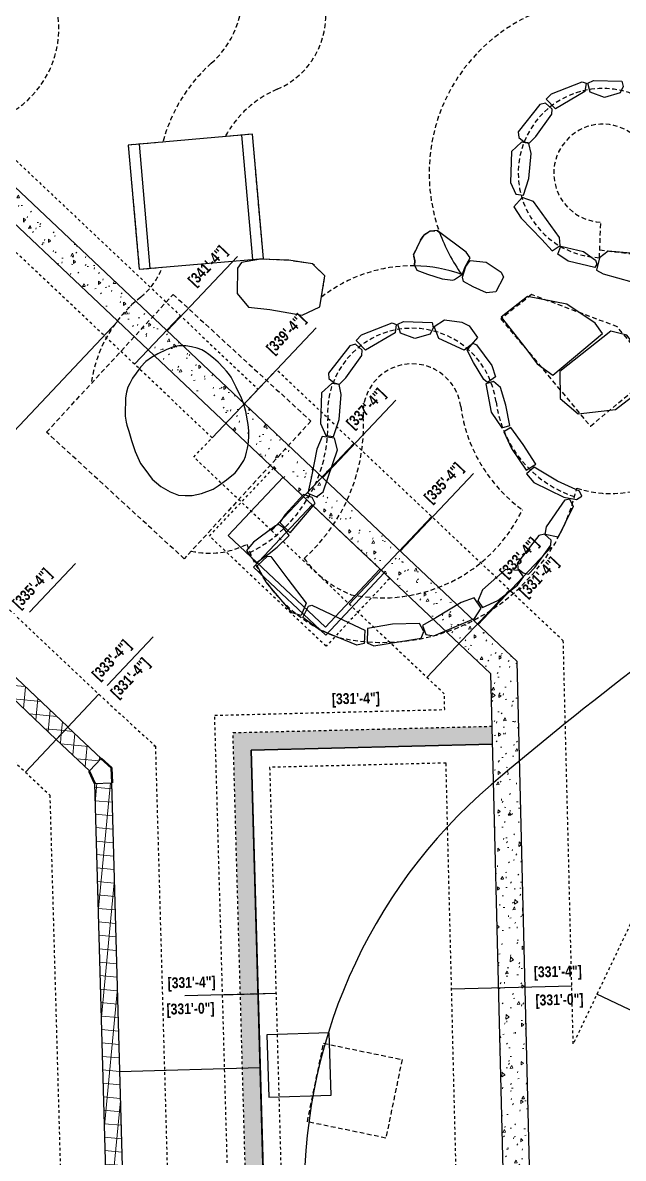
# Model space of a CAD drawing. Header units: feet. Extents: x -128 to 1593, y 35 to 1363.
# Drawn here: x 803.34 to 825.81, y 641.73 to 684.22 of the extents above; entities that cross this region are included whole.
import ezdxf

# ---------------------------------------------------------------- set-up
doc = ezdxf.new("R2010")
doc.units = ezdxf.units.FT
doc.header["$LTSCALE"] = 0.7
doc.header["$MEASUREMENT"] = 0
for name, pattern in [('Dash', [0.25, 0.125, -0.125]), ('HIDDEN', [0.375, 0.25, -0.125]), ('Hidden 1_16_', [0.09375, 0.0625, -0.03125])]:
    doc.linetypes.add(name, pattern=pattern)
for name, color, linetype in [('A-DETL', 250, 'Continuous'), ('A-DETL-WIDE', 250, 'Continuous'), ('A-FLOR', 250, 'Continuous'), ('A-WALL', 250, 'Continuous'), ('A-WALL-HDLN', 250, 'Hidden 1_16_'), ('A-WALL-PATT', 250, 'Continuous'), ('G-ANNO-DIMS', 250, 'Continuous'), ('L-FOUNDATION-SPREAD', 250, 'HIDDEN'), ('L-PVMT', 250, 'Continuous'), ('L-STONE', 250, 'Continuous'), ('S-FNDN', 250, 'Dash'), ('S-FNDN-Steps', 6, 'Continuous')]:
    doc.layers.add(name, color=color, linetype=linetype)
doc.layers.add('L-NONPLOT', color=250, linetype='Continuous', plot=False)
doc.styles.add('Century Gothic_B', font='GOTHICB.TTF', dxfattribs={"width": 0.84, "height": 4.875})
pattern_1 = [(89.55855, (953.2915, 661.1728), (0.9487296, 0.6534597), [0.12, -1.32]), (34.55855, (953.2915, 661.1728), (-0.937661, 0.786472), [0.096, -1.056]), (140.00955, (953.3706, 661.2273), (0.01107, 1.439949), [0.102, -1.121833]), (85.7425, (953.0877, 661.4195), (1.485176, 0.883347), [0.18, -1.98]), (136.1945, (953.2115, 661.4931), (0.160366, 2.154064), [0.153, -1.68275]), (30.7425, (953.0877, 661.4195), (0.160365, 2.154005), [0.144, -1.584]), (60.55855, (953.262, 661.4597), (1.146581, 0.1115755), [0.12, -1.32]), (5.55855, (953.262, 661.4597), (-0.438808, 1.142451), [0.096, -1.056]), (111.00955, (953.3575, 661.469), (0.707783, 1.254041), [0.102, -1.121833]), (77.05855, (953.2915, 661.1728), (-0.3242466, 0.4230286), [0.0528, -0.9904167, 0.0528, -1.0191667, -1.06]), (77.05855, (953.2915, 661.1728), (-0.3242466, 0.4230286), [-2.1151667, 0.0528, -1.0071667]), (47.05855, (953.2915, 661.1728), (-0.0774194, 0.754605), [0.0528, -0.5584167, 0.0528, -0.9664167, -0.404]), (47.05855, (953.2915, 661.1728), (-0.0774194, 0.754605), [-1.6304167, 0.0528, -0.3511667]), (7.05855, (953.0164, 660.94555), (0.6814879, 0.5161555), [0.0528, -0.3471667, 0.0528, -1.1951667, -1.656]), (7.05855, (953.0164, 660.94555), (0.6814879, 0.5161555), [-1.648, 0.0528, -1.6031667]), (357.05855, (952.893, 660.84366), (0.617396, 0.7177637), [0.0528, -0.4671667, 0.0528, -0.776, -1.176]), (357.05855, (952.893, 660.84366), (0.617396, 0.7177637), [-1.348833, 0.0528, -1.123167])]
pattern_2 = [(84.55855, (953.2915, 661.1728), (-0.4977468, 0.0474143), []), (174.55855, (953.2915, 661.1728), (-0.0474143, -0.4977468), [])]

# ---------------------------------------------------------------- blocks, each defined once
blk = doc.blocks.new('Basic Wall _ CMU - 8_ - ___-2230463-Public Restroom Foundation Plan')
at = {"layer": 'A-WALL-HDLN'}
for p, q in [((-1314.5, 1515.53), (-1314.43, 1515.54)), ((-1314.43, 1515.54), (-1314.5, 1515.53)), ((-1306.93, 1516.47), (-1306.99, 1516.46)), ((-1306.99, 1516.46), (-1306.93, 1516.47)), ((-1306.93, 1516.47), (-1306.93, 1516.47))]:
    blk.add_line(p, q, dxfattribs=at)
blk = doc.blocks.new('Basic Wall _ CMU - 8_ - ___-2450956-Public Restroom Foundation Plan')
at = {"layer": 'A-WALL'}
for p, q in [((-1460.69, 1480.55), (-1460.68, 1480.56)), ((-1465.87, 1471.78), (-1465.73, 1472.01)), ((-1550.63, 1386.06), (-1550.67, 1386.04))]:
    blk.add_line(p, q, dxfattribs=at)
at = {"layer": 'A-WALL', "flags": 128}
blk.add_lwpolyline([(-1523.02, 1411.09), (-1517.31, 1415.26), (-1510.66, 1420.53), (-1504.23, 1426.06), (-1498.03, 1431.84), (-1493.04, 1436.88)], dxfattribs=at)
at = {"layer": 'A-WALL'}
for radius, start, end in [(212.03, 342.1148, 344.4549), (212.03, 339.5395, 341.3715), (212.03, 337.4323, 338.3642), (212.03, 334.7331, 335.4845), (212.03, 332.0223, 332.6747), (212.03, 329.2823, 329.8934), (212.03, 325.5544, 327.1265), (212.03, 322.9796, 324.3678), (219.66, 324.9252, 325.2698), (212.03, 320.4, 321.6141), (219.66, 322.0506, 322.5747), (212.03, 317.8122, 318.8637), (219.66, 319.3767, 319.8797), (212.03, 315.3073, 316.1155), (219.66, 316.7569, 317.1846), (212.03, 312.6062, 313.3689), (212.03, 309.905, 310.6233), (219.66, 313.9892, 314.4895), (219.66, 311.2869, 311.5335), (212.03, 307.2038, 307.8784), (219.66, 309.1211, 309.8502), (212.03, 304.3368, 305.134), (219.66, 306.4261, 307.1463), (212.03, 301.5889, 302.39), (212.03, 303.2126, 303.3318), (219.66, 303.731, 304.2644), (212.03, 298.2431, 299.6462), (212.03, 300.4521, 300.7732), (212.03, 295.687, 296.9024), (219.66, 301.0359, 301.4568), (212.03, 293.16, 294.1587), (212.03, 287.7865, 288.671), (212.03, 290.4733, 291.4149), (219.66, 292.9507, 293.1276), (212.03, 254.6372, 255.725), (212.03, 256.1595, 256.9803), (212.03, 257.7374, 258.4722), (212.03, 282.3483, 283.1827), (212.03, 285.0996, 285.927), (219.66, 290.2556, 290.4394), (212.03, 258.9363, 259.5332), (212.03, 260.2512, 261.2191), (212.03, 263.002, 263.9656), (212.03, 265.7021, 266.7119), (212.03, 268.4021, 269.4577), (212.03, 271.1021, 272.2033), (212.03, 272.8005, 273.6162), (212.03, 273.9194, 274.9486), (212.03, 275.5699, 276.1674), (212.03, 277.0778, 277.6935), (212.03, 278.3382, 278.7252), (212.03, 279.7517, 280.4383), (212.03, 281.1056, 281.2951), (219.66, 284.8654, 285.0623), (219.66, 287.5605, 287.751), (219.66, 261.7616, 261.9607), (219.66, 279.4751, 279.691), (219.66, 282.1702, 282.3046), (219.66, 264.4748, 264.6563), (219.66, 267.1912, 267.3521), (219.66, 269.9122, 270.0479), (219.66, 276.7799, 276.9784)]:
    blk.add_arc((-1645.74, 1584.06), radius, start, end, dxfattribs=at)
at = {"layer": 'A-WALL-HDLN'}
blk.add_line((-1631.77, 1364.84), (-1631.79, 1364.84), dxfattribs=at)
for radius, start, end in [(219.66, 341.4245, 342.0777), (219.66, 338.9043, 339.4702), (219.66, 336.1746, 337.2972), (212.03, 335.9447, 336.1486), (212.03, 333.0224, 333.4658), (219.66, 333.4908, 334.5636), (212.03, 330.1729, 330.7576), (219.66, 330.8072, 331.7953), (212.03, 327.3601, 328.0031), (219.66, 328.1237, 328.9385), (212.03, 324.5685, 324.7619), (219.66, 325.2946, 325.5293), (212.03, 321.79, 321.9647), (219.66, 322.5989, 322.9508), (212.03, 319.0203, 319.3184), (219.66, 319.9032, 320.3651), (212.03, 316.2566, 316.7129), (219.66, 317.2075, 317.7691), (212.03, 313.4972, 313.9506), (219.66, 314.5119, 315.2186), (212.03, 310.741, 311.2495), (212.03, 307.9871, 308.5485), (219.66, 308.7068, 309.0991), (212.03, 305.2351, 305.8474), (212.03, 302.4843, 303.1842), (219.66, 305.8825, 306.4035), (212.03, 299.7346, 300.4231), (219.66, 303.363, 303.7079), (212.03, 296.9857, 297.6611), (219.66, 300.7993, 301.0122), (212.03, 291.4895, 291.837), (212.03, 294.2374, 294.7329), (219.66, 297.869, 298.2187), (212.03, 288.7419, 289.1486), (219.66, 294.8223, 295.6208), (212.03, 255.7693, 256.1165), (212.03, 283.2472, 283.7728), (212.03, 285.9945, 286.4606), (219.66, 289.2097, 290.2291), (219.66, 291.9037, 292.925), (212.03, 258.518, 258.8946), (212.03, 261.2664, 261.6521), (212.03, 264.0146, 264.3533), (212.03, 266.7625, 267.0547), (212.03, 269.5103, 269.7566), (212.03, 272.2579, 272.7641), (212.03, 275.0053, 275.5344), (212.03, 277.7526, 278.3036), (212.03, 280.4999, 281.0717), (219.66, 286.517, 287.5332), (219.66, 257.0164, 257.6823), (219.66, 259.5972, 260.2182), (219.66, 278.7592, 279.4451), (219.66, 281.3386, 282.1412), (219.66, 283.8252, 284.8372), (219.66, 262.0111, 262.9748), (219.66, 264.7097, 265.6755), (219.66, 267.4087, 268.3762), (219.66, 270.1082, 271.0768), (219.66, 276.1953, 276.7489)]:
    blk.add_arc((-1645.74, 1584.06), radius, start, end, dxfattribs=at)

msp = doc.modelspace()

# ---------------------------------------------------------------- hatches: boundary and pattern name
at = {"layer": 'A-WALL', "true_color": 0x000000, "transparency": 33554457}
h = msp.add_hatch(color=18, dxfattribs=at)
h.dxf.hatch_style = 1
h.paths.add_polyline_path([(820.896088, 657.894644), (811.209229, 657.654716), (811.484102, 647.856136), (812.150506, 647.87483), (811.894389, 657.004815), (820.912505, 657.228179)])
h.paths.add_polyline_path([(812.150506, 647.87483), (811.484102, 647.856136), (811.815103, 636.056734), (812.481507, 636.075428)])
at = {"layer": 'A-WALL-PATT', "lineweight": 20}
h = msp.add_hatch(dxfattribs=at)
h.set_pattern_fill('FP1_1', color=256, scale=0.083333, angle=39.5585463, style=0, pattern_type=2)
h.set_pattern_definition(pattern_1)
h.paths.add_polyline_path([(808.037907, 671.984348), (808.724533, 672.711359), (796.558936, 684.201178), (795.145225, 684.160865), (807.448239, 672.54126)])
h = msp.add_hatch(dxfattribs=at)
h.set_pattern_fill('FP1_1', color=256, scale=0.083333, angle=39.5585463, style=0, pattern_type=2)
h.set_pattern_definition(pattern_1)
h.paths.add_polyline_path([(810.944347, 669.236523), (811.631348, 669.96318), (808.72472, 672.711182), (808.03772, 671.984525), (810.66392, 669.501646)])
h = msp.add_hatch(dxfattribs=at)
h.set_pattern_fill('FP1_1', color=256, scale=0.083333, angle=39.5585463, style=0, pattern_type=2)
h.set_pattern_definition(pattern_1)
h.paths.add_polyline_path([(813.850975, 666.488521), (814.537976, 667.215178), (811.631348, 669.96318), (810.944347, 669.236523), (812.380184, 667.879045)])
h = msp.add_hatch(dxfattribs=at)
h.set_pattern_fill('FP1_1', color=256, scale=0.083333, angle=39.5585463, style=0, pattern_type=2)
h.set_pattern_definition(pattern_1)
h.paths.add_polyline_path([(816.757603, 663.740519), (817.444603, 664.467176), (814.537976, 667.215178), (813.850975, 666.488521), (814.469853, 665.903418)])
h = msp.add_hatch(dxfattribs=at)
h.set_pattern_fill('FP1_1', color=256, scale=0.083333, angle=39.5585463, style=0, pattern_type=2)
h.set_pattern_definition(pattern_1)
h.paths.add_polyline_path([(819.66423, 660.992517), (820.351231, 661.719174), (817.444603, 664.467176), (816.757603, 663.740519), (817.311805, 663.216562)])
h = msp.add_hatch(dxfattribs=at)
h.set_pattern_fill('FP1_1', color=256, scale=0.083333, angle=39.5585463, style=0, pattern_type=2)
h.set_pattern_definition(pattern_1)
h.paths.add_polyline_path([(821.871486, 658.905719), (821.836779, 660.314697), (820.351231, 661.719174), (819.66423, 660.992517), (821.632909, 659.131277)])
h = msp.add_hatch(dxfattribs=at)
h.set_pattern_fill('FP1_2', color=256, scale=0.083333, angle=39.5585463, style=0, pattern_type=2)
h.set_pattern_definition(pattern_2)
h.paths.add_polyline_path([(804.595294, 657.40443), (805.031588, 657.866385), (802.123546, 660.61289), (801.687252, 660.150935), (804.585695, 657.413496)])
h = msp.add_hatch(dxfattribs=at)
h.set_pattern_fill('FP1_1', color=256, scale=0.083333, angle=39.5585463, style=0, pattern_type=2)
h.set_pattern_definition(pattern_1)
h.paths.add_polyline_path([(822.137176, 648.119668), (821.871486, 658.905719), (820.847332, 659.873982), (821.137479, 648.095043)])
h = msp.add_hatch(dxfattribs=at)
h.set_pattern_fill('FP1_2', color=256, scale=0.083333, angle=39.5585463, style=0, pattern_type=2)
h.set_pattern_definition(pattern_2)
h.paths.add_polyline_path([(805.841465, 656.225636), (806.277759, 656.687591), (805.990438, 656.959232), (805.031392, 657.865939), (804.594861, 657.404209), (805.784668, 656.279334)])
h = msp.add_hatch(dxfattribs=at)
h.set_pattern_fill('FP1_2', color=256, scale=0.083333, angle=39.5585463, style=0, pattern_type=2)
h.set_pattern_definition(pattern_2)
h.paths.add_polyline_path([(807.093117, 640.311354), (806.659368, 655.773462), (806.036456, 655.756657), (806.023386, 655.784714), (806.632196, 634.211206), (807.257032, 634.228734)])
h.paths.add_polyline_path([(805.990438, 656.959232), (806.277759, 656.687591), (806.006126, 656.399982), (806.277759, 656.687591)])
h = msp.add_hatch(dxfattribs=at)
h.set_pattern_fill('FP1_1', color=256, scale=0.083333, angle=39.5585463, style=0, pattern_type=2)
h.set_pattern_definition(pattern_1)
h.paths.add_polyline_path([(822.572669, 628.18912), (822.137176, 648.119668), (821.137479, 648.095043), (821.618433, 628.570026), (821.591974, 627.494138)])

# ---------------------------------------------------------------- linework, layer by layer
at = {"layer": 'A-DETL', "lineweight": 25}
for p, q in [((811.573562, 669.902058), (814.321564, 672.808686)), ((804.5641, 657.371402), (805.000636, 657.833136)), ((806.962208, 644.977943), (812.210864, 645.127885))]:
    msp.add_line(p, q, dxfattribs=at)
at = {"layer": 'A-DETL', "lineweight": 50}
msp.add_line((805.825752, 656.208999), (806.036911, 655.75568), dxfattribs=at)
at = {"layer": 'A-DETL', "lineweight": 25}
msp.add_lwpolyline([(814.172224, 666.184803), (811.981471, 663.84788), (814.67763, 661.301776), (816.866934, 663.637154)], close=True, dxfattribs=at)
at = {"layer": 'A-DETL', "lineweight": 50}
msp.add_lwpolyline([(806.690566, 655.774353), (806.655526, 656.343214), (806.27373, 656.683325)], dxfattribs=at)
at = {"layer": 'A-DETL-WIDE'}
for points in [[(805.031392, 657.865939), (806.277759, 656.687591), (805.841465, 656.225636), (804.594861, 657.404209)], [(806.024166, 655.755316), (806.659368, 655.773462), (807.263739, 634.229086), (806.628581, 634.210941)]]:
    msp.add_lwpolyline(points, dxfattribs=at)
at = {"layer": 'A-FLOR'}
msp.add_line((816.712477, 663.777007), (816.715546, 663.78028), dxfattribs=at)
msp.add_lwpolyline([(812.484285, 635.742042), (811.884698, 657.004575), (820.902829, 657.22794)], dxfattribs=at)
msp.add_lwpolyline([(814.809264, 646.417053), (812.476882, 646.350423), (812.543523, 644.017668), (814.875905, 644.084298)], close=True, dxfattribs=at)
at = {"layer": 'A-WALL'}
for p, q in [((805.031588, 657.866385), (802.123546, 660.61289)), ((801.687252, 660.150935), (804.595294, 657.40443)), ((820.884134, 657.894348), (820.896088, 657.894644)), ((806.024211, 655.755317), (806.62858, 634.210988))]:
    msp.add_line(p, q, dxfattribs=at)
for points in [[(813.087068, 667.210738), (811.030253, 665.032705), (814.668645, 661.596807), (816.694233, 663.757545), (816.712477, 663.777007), (817.077255, 663.435046), (817.05901, 663.415584)], [(820.912505, 657.228179), (820.902829, 657.22794), (811.894389, 657.004815), (812.481507, 636.075428)]]:
    msp.add_lwpolyline(points, dxfattribs=at)
at = {"layer": 'A-WALL-HDLN'}
msp.add_line((812.150506, 647.87483), (811.484102, 647.856136), dxfattribs=at)
msp.add_lwpolyline([(817.058899, 663.415465), (814.690209, 660.888732), (810.323436, 665.012474), (812.718692, 667.548894), (813.082217, 667.205601)], dxfattribs=at)
at = {"layer": 'A-WALL-HDLN', "flags": 128}
msp.add_lwpolyline([(805.990614, 656.952976), (805.990539, 656.955634), (805.990438, 656.959232), (805.990539, 656.955634)], close=True, dxfattribs=at)
at = {"layer": 'L-FOUNDATION-SPREAD'}
for p, q in [((824.921531, 675.428717), (824.97423, 676.761008)), ((824.932956, 675.717546), (826.298809, 675.550624))]:
    msp.add_line(p, q, dxfattribs=at)
msp.add_lwpolyline([(810.916891, 679.961524, -0.168949776), (812.859902, 681.731278, 0.334098509), (814.657864, 684.857768, 0.283708471)], format="xyb", dxfattribs=at)
for points in [[(808.585055, 679.755883), (807.288324, 679.641526), (807.698279, 674.992901), (808.555818, 675.068526)], [(818.013872, 675.122101), (818.003692, 675.144199), (818.013468, 675.307958), (817.968096, 675.538902), (818.229225, 676.08179), (818.351481, 676.27691), (818.587814, 676.423022), (818.84683, 676.442714), (818.936328, 676.376278)]]:
    msp.add_lwpolyline(points, dxfattribs=at)
for points in [[(821.231615, 673.142135), (824.584096, 669.119981), (827.010221, 671.142166), (825.594015, 672.841266), (822.38147, 674.046714)], [(813.99028, 643.092682), (814.598156, 646.030451), (817.535925, 645.422575), (816.928049, 642.484806)]]:
    msp.add_lwpolyline(points, close=True, dxfattribs=at)
for centre, radius, start, end in [((808.068664, 685.319007), 3.5, 311.6827308, 75.6729599), ((825.046692, 678.592909), 6.5, 85.7557175, 199.9895028), ((825.046692, 678.592909), 6.833333, 24.0705233, 86.5978523), ((801.02349, 684.004995), 3.666667, 247.8890468, 10.56498), ((814.386215, 678.22404), 6, 131.6827308, 165.2082102), ((825.046692, 678.592909), 3.166667, 20.7510052, 267.7348228), ((825.046692, 678.592909), 1.833333, 20.7510052, 267.7348228), ((806.204812, 675.918687), 2.5, 308.3096154, 340.1192191), ((810.854143, 670.033644), 5, 128.3096154, 172.1630881), ((825.33371, 670.6022), 4.002466, 251.7220665, 0.9288678), ((825.349255, 670.598633), 4.333333, 187.4742612, 251.8063771), ((809.423668, 669.148673), 5.337098, 296.9298548, 2.5147288), ((810.344047, 667.368792), 3, 256.597728, 297.3117012), ((817.154009, 666.612578), 5.759187, 199.3618166, 249.3460083), ((817.154009, 666.612578), 4.09252, 216.5760469, 248.0620159)]:
    msp.add_arc(centre, radius, start, end, dxfattribs=at)
at = {"layer": 'L-NONPLOT'}
msp.add_lwpolyline([(808.113335, 675.029505), (807.70338, 679.67813)], dxfattribs=at)
msp.add_lwpolyline([(818.938282, 676.370897, 0.068605443), (819.767362, 674.800986, 0.081568674), (818.013872, 675.122101)], format="xyb", dxfattribs=at)
at = {"layer": 'L-PVMT'}
msp.add_arc((833.879345, 640.509062), 20, 130.5599633, 182.1859607, dxfattribs=at)
at = {"layer": 'L-STONE'}
for points in [[(824.579091, 681.62697), (824.483942, 681.962534), (824.694113, 682.060883), (825.764543, 682.031157), (825.805305, 681.834646), (825.699408, 681.592723), (825.114259, 681.427677)], [(823.272623, 680.998998), (822.928009, 681.357118), (823.123102, 681.565831), (824.270775, 682.015345), (824.42497, 681.959483), (824.379533, 681.645022)], [(821.898966, 679.929262), (822.100581, 679.769679), (822.304447, 679.723145), (822.541353, 679.964357), (823.13809, 680.799981), (823.1526, 680.990666), (822.898749, 681.214363), (822.686058, 681.160691), (821.88346, 680.138352)], [(823.150469, 675.688563), (823.450737, 675.882004), (823.430633, 676.189917), (822.453842, 677.529347), (822.029434, 677.686285), (821.711854, 677.336074), (821.994997, 676.904699), (822.764525, 676.10918)], [(817.968096, 675.538902), (818.013468, 675.307958), (818.003692, 675.144199), (818.085314, 674.967026), (818.492621, 674.806681), (819.029828, 674.632002), (819.434454, 674.58382), (819.50228, 674.616584), (819.792317, 674.81079), (819.882171, 675.056832), (820.079163, 675.425453), (819.929994, 675.638662), (818.84683, 676.442714), (818.587814, 676.423022), (818.351481, 676.27691), (818.229225, 676.08179)], [(824.769454, 675.333744), (824.826949, 675.181521), (824.749348, 675.062997), (823.750332, 675.304001), (823.36303, 675.562177), (823.480656, 675.858658), (824.325848, 675.657526)], [(826.139369, 674.521583), (826.258349, 674.626278), (826.365848, 675.518777), (826.23177, 675.582471), (825.253876, 675.678326), (824.921238, 675.421307), (824.809594, 674.963873), (825.065183, 674.819283)], [(820.700757, 674.118564), (820.201374, 674.339228), (819.831803, 674.535611), (819.794714, 674.70083), (819.92635, 675.092966), (820.089631, 675.320306), (820.676197, 675.265646), (821.247962, 674.883112), (821.328758, 674.694842), (821.038043, 674.146927)], [(823.173053, 671.035837), (825.040108, 672.592035), (824.758724, 672.981256), (823.6965, 673.687537), (822.229786, 673.981967), (821.243335, 673.202776), (822.172272, 672.02993), (822.589034, 671.452413)], [(816.165787, 671.973184), (815.821174, 672.331304), (816.016266, 672.540017), (817.163939, 672.989531), (817.318134, 672.933669), (817.272698, 672.619208)], [(817.472255, 672.601156), (817.377106, 672.93672), (817.587277, 673.035069), (818.657707, 673.005343), (818.69847, 672.808832), (818.592573, 672.566909), (818.007423, 672.401863)], [(818.737754, 672.853019), (819.128618, 673.105628), (819.77469, 673.01523), (820.040739, 672.874596), (820.353155, 672.444502), (820.119826, 672.164389), (819.862365, 671.965267), (818.908054, 672.400054)], [(825.519755, 669.743987), (826.605692, 670.584584), (826.745595, 671.475524), (825.950127, 672.53319), (825.353351, 672.681047), (823.443981, 671.175618), (823.456409, 670.153547), (824.120805, 669.58887)], [(807.445195, 668.474897), (807.550867, 668.180761), (807.743953, 667.724442), (807.903497, 667.510802), (808.179963, 667.141432), (808.504916, 666.870656), (808.852939, 666.66326), (809.170462, 666.538422), (809.417205, 666.52588), (809.686237, 666.52938), (810.033867, 666.610339), (810.460095, 666.768762), (810.653265, 666.888862), (810.965309, 667.113415), (811.28361, 667.376312), (811.411868, 667.53828), (811.512754, 667.688515), (811.614185, 667.836338), (811.671638, 667.988733), (811.708595, 668.148913), (811.747555, 668.30628), (811.772151, 668.42772), (811.787352, 668.549099), (811.805724, 668.736589), (811.797762, 668.953723), (811.777291, 669.1908), (811.688319, 669.67791), (811.617696, 669.944093), (811.499612, 670.233096), (811.412339, 670.400636), (811.327016, 670.581872), (811.226295, 670.782835), (811.137617, 670.9522), (811.039892, 671.091114), (810.964397, 671.180446), (810.854642, 671.30193), (810.650265, 671.521785), (810.478948, 671.671329), (810.309264, 671.804973), (810.171897, 671.902989), (810.037025, 671.975061), (809.864948, 672.047691), (809.660305, 672.086443), (809.442105, 672.129878), (809.184204, 672.129402), (808.976409, 672.092527), (808.707054, 671.984562), (808.394255, 671.833886), (808.157178, 671.695286), (807.944824, 671.547883), (807.7448, 671.329787), (807.588861, 671.113105), (807.445183, 670.917139), (807.342308, 670.726746), (807.276511, 670.583488), (807.222255, 670.398082), (807.191131, 670.179004), (807.189751, 670.01253), (807.172189, 669.73013), (807.177849, 669.496282), (807.208488, 669.268154), (807.238162, 669.165109), (807.314785, 668.934988), (807.413493, 668.588374)], [(819.9761, 671.972304), (820.184184, 672.223741), (820.321827, 672.173365), (820.9006, 671.397647), (821.035718, 670.968302), (820.730928, 670.752971), (820.593826, 670.870974), (820.214037, 671.512534)], [(821.274406, 669.061602), (821.568671, 669.152732), (821.418717, 669.90636), (821.21869, 670.572007), (820.953333, 670.797849), (820.67575, 670.705218), (820.865064, 669.645274)], [(822.175802, 667.480352), (822.5414, 667.708009), (822.060805, 668.432663), (821.605953, 669.070894), (821.338968, 668.910011), (821.626974, 668.28687)], [(822.197003, 667.343882), (822.469929, 667.016439), (823.589113, 666.469523), (824.060771, 666.384809), (824.265571, 666.509265), (824.173095, 666.694223), (823.357201, 667.062349), (822.4807, 667.59575)], [(812.959536, 665.516601), (813.347104, 665.131012), (814.280688, 666.226922), (814.173017, 666.459201), (813.842984, 666.563856), (813.158416, 665.818386)], [(812.224493, 664.968604), (811.97583, 664.787535), (811.83603, 664.625178), (811.718785, 664.475083), (811.862359, 664.247786), (812.069723, 664.014721), (812.565094, 664.355604), (812.854996, 664.597238), (813.312367, 665.030829), (813.092149, 665.318639), (812.91053, 665.442215), (812.795231, 665.391945)], [(813.942038, 662.496682), (813.755253, 662.038441), (813.421751, 662.142913), (812.454257, 663.290972), (812.111872, 663.895264), (812.496108, 664.264599), (812.629686, 664.245942), (813.257965, 663.404138)], [(818.298356, 661.670384), (818.418493, 661.33401), (818.722917, 661.283607), (820.249294, 661.930419), (820.498582, 662.308054), (820.229713, 662.696916), (819.745276, 662.519222), (818.795681, 661.950633)], [(816.136659, 661.484244), (816.11111, 660.993245), (815.838889, 660.930002), (814.450207, 661.500657), (813.817209, 661.96102), (814.038745, 662.388698), (814.164226, 662.428535), (815.110529, 661.972597)], [(816.235616, 661.556571), (816.229182, 661.009903), (816.473656, 660.903889), (818.254235, 661.196101), (818.345782, 661.435194), (818.190836, 661.744817), (817.179133, 661.716247)]]:
    msp.add_lwpolyline(points, close=True, dxfattribs=at)
msp.add_lwpolyline([(821.792041, 677.804274), (822.080585, 677.764992), (822.28516, 678.395984), (822.361437, 679.328818), (822.285055, 679.7034), (822.008107, 679.747403), (821.631891, 679.396238), (821.593482, 678.246626), (821.792041, 677.804274)], dxfattribs=at)
at = {"layer": 'S-FNDN'}
for p, q in [((815.740226, 668.486827), (814.537976, 667.215178)), ((816.757603, 663.740519), (816.754688, 663.737436)), ((819.66423, 660.992517), (819.654606, 660.982337)), ((808.30373, 657.149174), (808.240166, 657.147391))]:
    msp.add_line(p, q, dxfattribs=at)
at = {"layer": 'S-FNDN-Steps'}
for p, q in [((812.648143, 665.217421), (815.739645, 668.487377)), ((818.646854, 665.738825), (815.555352, 662.468869)), ((806.186694, 659.089428), (803.440189, 656.181386))]:
    msp.add_line(p, q, dxfattribs=at)
for points in [[(809.239503, 673.256616), (807.522937, 671.43909)], [(810.429097, 668.69153), (812.146598, 670.508172)]]:
    msp.add_lwpolyline(points, dxfattribs=at)

# ---------------------------------------------------------------- block references
at = {"layer": 'A-WALL-HDLN', "xscale": 0.0833333333333333, "yscale": 0.0833333333333333, "zscale": 0.0833333333333333, "rotation": 39.55854633591857}
for name in ['Basic Wall _ CMU - 8_ - ___-2230463-Public Restroom Foundation Plan', 'Basic Wall _ CMU - 8_ - ___-2450956-Public Restroom Foundation Plan']:
    msp.add_blockref(name, (969.481075, 629.797701), dxfattribs=at)

# ---------------------------------------------------------------- texts
at = {"layer": 'G-ANNO-DIMS', "lineweight": 35, "char_height": 0.40625, "width": 2.26002121, "attachment_point": 1, "line_spacing_factor": 0.984502, "style": 'Century Gothic_B', "bg_fill": 3, "box_fill_scale": 1.25, "bg_fill_color": 9, "bg_fill_true_color": 13158600, "bg_fill_transparency": 0}
for s, insert, rotation in [('[341\'-4"]', (809.486202, 674.616632), 46.6363543), ('[337\'-4"]', (815.408588, 669.278388), 46.60686), ('[335\'-4"]', (818.316836, 666.500485), 46.60686), ('[333\'-4"]', (821.142231, 663.701062), 46.60686), ('[335\'-4"]', (802.918289, 662.549588), 46.60686), ('[333\'-4"]', (805.889081, 659.868084), 46.6363543), ('[331\'-4"]', (814.902903, 659.119195), 1.4188349), ('[331\'-4"]', (822.460212, 648.899007), 1.4110651)]:
    msp.add_mtext(s, dxfattribs=dict(at, insert=insert, rotation=rotation))

# ---------------------------------------------------------------- next in the draw order: linework, layer by layer
at = {"layer": 'A-DETL', "lineweight": 25}
for p, q in [((808.738862, 672.685392), (811.372364, 675.47091)), ((798.438927, 664.092835), (806.903742, 673.055511)), ((814.552118, 667.189388), (817.30012, 670.096015)), ((817.458746, 664.441386), (820.206748, 667.348013)), ((803.593243, 662.166915), (805.309809, 663.984441))]:
    msp.add_line(p, q, dxfattribs=at)
at = {"layer": 'L-FOUNDATION-SPREAD'}
for centre, radius, start, end in [((817.91298, 669.623027), 3.166667, 7.4742612, 184.5660553), ((817.91298, 669.623027), 1.833333, 7.4742613, 184.5660552), ((825.349255, 670.598633), 5.666667, 187.4742612, 234.2735285), ((809.424895, 669.147386), 6.668725, 311.7726468, 2.8337763)]:
    msp.add_arc(centre, radius, start, end, dxfattribs=at)
at = {"layer": 'L-NONPLOT'}
msp.add_lwpolyline([(811.521893, 680.014878), (811.931848, 675.366253)], dxfattribs=at)
at = {"layer": 'L-PVMT'}
msp.add_lwpolyline([(807.288324, 679.641526), (807.698279, 674.992901), (812.346904, 675.402857), (811.936949, 680.051482)], close=True, dxfattribs=at)
at = {"layer": 'L-STONE'}
for points in [[(814.79213, 670.903448), (814.993745, 670.743865), (815.197611, 670.697331), (815.434518, 670.938543), (816.031254, 671.774167), (816.045764, 671.964852), (815.791914, 672.188549), (815.579222, 672.134877), (814.776624, 671.112538)], [(814.007301, 666.616929), (814.33745, 666.480615), (814.578906, 666.672745), (815.122015, 668.239022), (815.008866, 668.677143), (814.540071, 668.738264), (814.347226, 668.259656), (814.132677, 667.173842)], [(823.377416, 664.966588), (822.891498, 665.070959), (822.936631, 665.353068), (823.637107, 666.367241), (823.796193, 666.407095), (823.934263, 666.120936)]]:
    msp.add_lwpolyline(points, close=True, dxfattribs=at)
msp.add_lwpolyline([(814.685206, 668.77846), (814.973749, 668.739178), (815.178325, 669.37017), (815.254601, 670.303004), (815.178219, 670.677586), (814.901271, 670.721589), (814.525055, 670.370424), (814.486646, 669.220812), (814.685206, 668.77846)], dxfattribs=at)
at = {"layer": 'S-FNDN'}
msp.add_lwpolyline([(755.820911, 655.366208), (768.643493, 668.928961), (789.328738, 669.519888), (800.531398, 658.928599), (803.440189, 656.181386), (804.353546, 655.317243), (804.930047, 634.766359), (793.193427, 622.352254), (790.535945, 619.541372), (789.054018, 619.499402), (771.925112, 619.018896)], dxfattribs=at)

# ---------------------------------------------------------------- next in the draw order: texts
at = {"layer": 'G-ANNO-DIMS', "lineweight": 35, "char_height": 0.40625, "width": 2.26002121, "attachment_point": 1, "line_spacing_factor": 0.984502, "style": 'Century Gothic_B', "bg_fill": 3, "box_fill_scale": 1.25, "bg_fill_color": 9, "bg_fill_true_color": 13158600, "bg_fill_transparency": 0}
for s, insert, rotation in [('[339\'-4"]', (812.416378, 672.074777), 46.60686), ('[331\'-4"]', (821.889108, 662.964469), 46.60686), ('[331\'-4"]', (806.589647, 659.196615), 46.60686), ('[331\'-4"]', (808.755468, 648.490721), 1.60686), ('[331\'-0"]', (808.715849, 647.507059), 1.60686), ('[331\'-0"]', (822.5226, 647.845863), 1.4110651)]:
    msp.add_mtext(s, dxfattribs=dict(at, insert=insert, rotation=rotation))

# ---------------------------------------------------------------- next in the draw order: linework, layer by layer
at = {"layer": 'A-DETL', "lineweight": 25}
for p, q in [((820.365373, 661.693383), (823.113375, 664.600011)), ((806.499871, 659.418913), (808.218787, 661.237052)), ((812.823303, 647.890241), (809.407672, 647.806105))]:
    msp.add_line(p, q, dxfattribs=at)
at = {"layer": 'A-WALL'}
for points in [[(855.181503, 691.576437), (854.311295, 691.083753), (859.501092, 681.91722), (855.536861, 671.303093), (847.569991, 662.836893), (843.487947, 659.481115), (843.169513, 659.866603), (841.055548, 658.128749), (832.944978, 648.629151), (823.894425, 629.641829), (822.591162, 629.689446), (821.836779, 660.314697), (808.724533, 672.711359), (795.530736, 685.172264), (766.580736, 684.346723), (747.557024, 664.203523), (762.374888, 650.207331), (762.378908, 650.203533)], [(762.762707, 651.21658), (748.970615, 664.24388), (767.023324, 683.358938), (795.145225, 684.160865), (808.037907, 671.984348), (820.847332, 659.873982), (821.61447, 628.73092), (815.140378, 624.06036), (811.964998, 621.494958), (806.328494, 615.560844), (804.270018, 611.993418), (802.335762, 608.641269), (799.714164, 605.999452), (796.401938, 604.212764), (792.755094, 603.012325), (790.882387, 602.683011), (787.213407, 602.131894), (774.022577, 603.007563), (773.488362, 627.315142)]]:
    msp.add_lwpolyline(points, dxfattribs=at)
at = {"layer": 'A-WALL-HDLN'}
msp.add_lwpolyline([(807.241495, 635.027828), (808.116148, 635.95297), (811.815103, 636.056734), (811.209229, 657.654716), (820.883971, 657.894344)], dxfattribs=at)
at = {"layer": 'L-FOUNDATION-SPREAD'}
msp.add_lwpolyline([(814.51831, 673.950407), (814.645116, 674.746162), (814.188237, 675.198849), (813.291594, 675.330651), (812.34998, 675.367977), (811.936949, 680.051482), (810.916891, 679.961524)], dxfattribs=at)
msp.add_lwpolyline([(804.231154, 668.900778), (808.970892, 674.05198), (814.122094, 669.312241), (809.382356, 664.161039)], close=True, dxfattribs=at)
for centre, radius, start, end in [((817.91298, 669.623027), 5.5, 89.0039208, 128.1128681), ((816.80227, 668.501105), 7.471985, 257.3602037, 346.8535743), ((816.80227, 668.501105), 5.805319, 258.3000709, 334.4617631)]:
    msp.add_arc(centre, radius, start, end, dxfattribs=at)
at = {"layer": 'L-PVMT'}
msp.add_arc((898.253452, 565.296201), 119, 116.6827302, 130.55996333, dxfattribs=at)
at = {"layer": 'L-STONE'}
for points in [[(811.382476, 675.036861), (811.361213, 674.093447), (811.790513, 673.578391), (812.592304, 673.48914), (813.79857, 673.272908), (814.461525, 673.594052), (814.645116, 674.746162), (814.188237, 675.198849), (813.291594, 675.330651), (812.237179, 675.372449), (811.530664, 675.250269)], [(821.86508, 663.796179), (822.066694, 663.636597), (822.27056, 663.590063), (822.507467, 663.831275), (823.104203, 664.666898), (823.118714, 664.857584), (822.864863, 665.081281), (822.652171, 665.027609), (821.849573, 664.00527)]]:
    msp.add_lwpolyline(points, close=True, dxfattribs=at)
msp.add_lwpolyline([(820.38251, 662.576506), (820.5509, 662.338923), (821.12446, 662.59415), (821.8579, 663.175581), (822.079324, 663.487218), (821.922303, 663.719555), (821.408849, 663.754491), (820.542938, 662.997338), (820.355465, 662.550175)], dxfattribs=at)
at = {"layer": 'S-FNDN'}
msp.add_line((795.819869, 685.930814), (812.148012, 670.50967), dxfattribs=at)
for points in [[(839.982453, 663.724776), (845.714262, 656.785994), (846.032418, 656.400276), (850.312877, 659.913427), (854.456659, 664.350733), (858.999311, 669.141219), (863.900834, 682.264924), (857.299444, 693.924697), (849.032465, 689.244199), (853.451447, 681.439128), (850.775978, 674.275627), (847.53821, 670.861216), (843.799281, 666.85744), (839.982453, 663.724776), (838.708721, 665.266724), (836.128253, 663.138252), (827.022946, 652.473641), (823.939786, 646.005423), (823.568312, 661.08595), (812.833599, 671.234829), (812.146598, 670.508172)], [(752.91301, 658.112863), (766.874297, 672.880051), (790.871899, 673.565604), (797.466145, 667.331231), (803.2794, 661.835227), (806.186694, 659.089428), (808.30373, 657.149174), (808.872014, 636.891201), (811.122994, 636.954346), (810.524069, 658.304617), (819.130208, 658.517777), (819.115799, 659.102729), (812.648143, 665.217421), (809.742096, 667.964873), (810.429097, 668.69153), (807.522937, 671.43909), (794.856092, 683.402315), (767.355266, 682.618098), (750.030808, 664.274148), (754.630511, 659.929505)], [(772.011861, 615.019756), (781.169329, 615.276644), (789.166177, 615.501203), (792.304497, 615.589599), (794.898482, 618.333319), (802.024424, 611.60321), (802.754257, 612.868042), (804.916567, 616.615418), (810.775553, 622.783761), (814.104659, 625.473359), (819.842276, 629.610377), (819.179458, 656.518383), (812.579549, 656.354914), (813.122207, 637.010429), (819.655449, 637.193702)]]:
    msp.add_lwpolyline(points, dxfattribs=at)
at = {"layer": 'S-FNDN-Steps'}
for p, q in [((821.553482, 662.990823), (818.46198, 659.720867)), ((823.886645, 648.162762), (819.38801, 648.051949)), ((812.816911, 647.893525), (810.817697, 647.837442)), ((834.758502, 643.137531), (824.825438, 647.86345))]:
    msp.add_line(p, q, dxfattribs=at)

doc.saveas('drawing.dxf')
